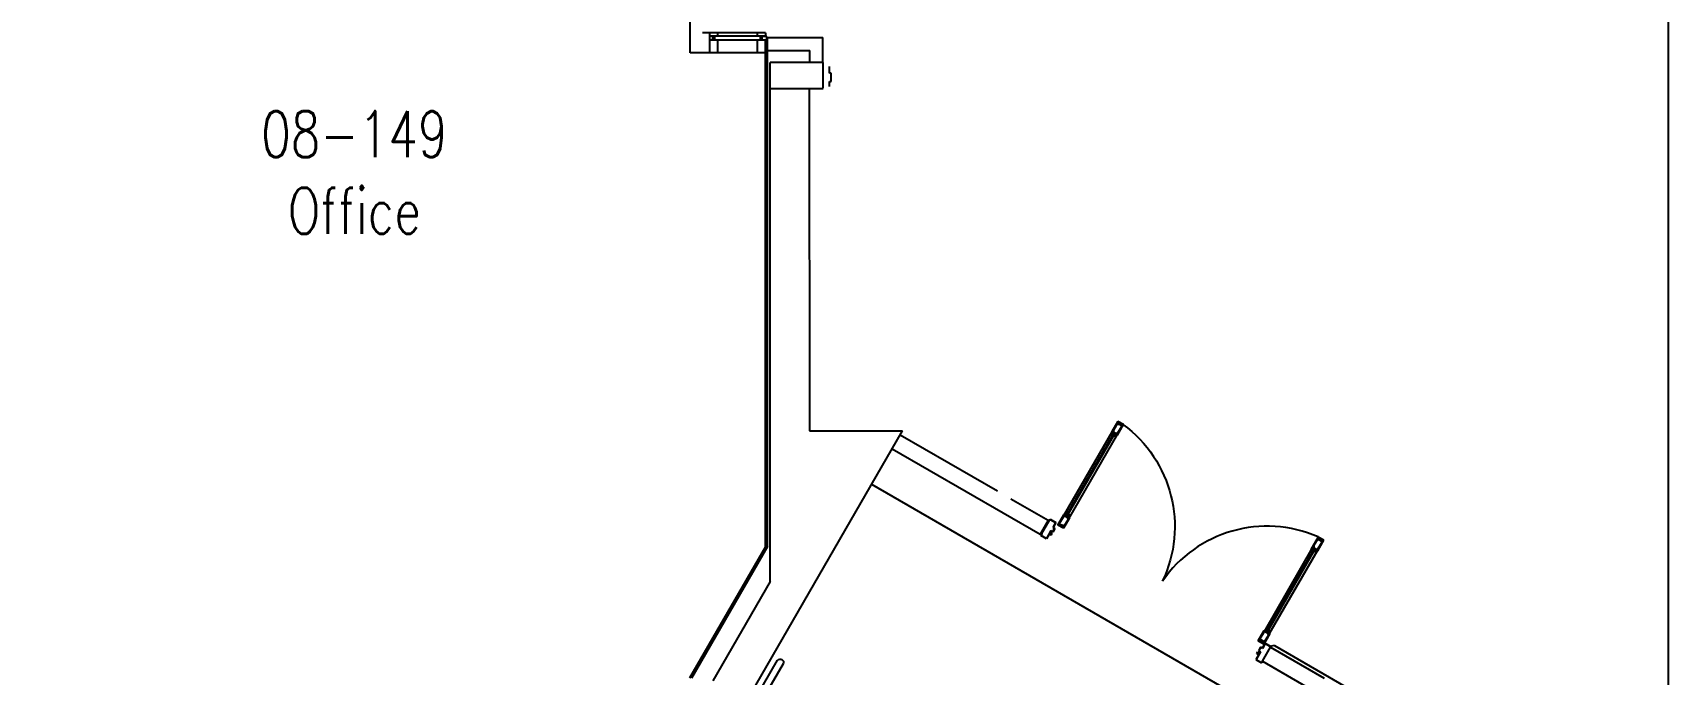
# Model space of a CAD drawing. Extents: x 11182 to 734459, y -1391328 to 152085.
# Drawn here: x 210753 to 223249, y -828383 to -823482 of the extents above; entities that cross this region are included whole.
import ezdxf
from ezdxf.enums import TextEntityAlignment as Align

# ---------------------------------------------------------------- set-up
doc = ezdxf.new("R2010")
doc.units = 0
doc.header["$LTSCALE"] = 500
doc.header["$MEASUREMENT"] = 0
doc.layers.add('0_Defpoints', color=106, linetype='CONTINUOUS', plot=False)
for name, color, linetype in [('0_room_data', 7, 'CONTINUOUS'), ('1_Wall_Exist', 251, 'CONTINUOUS'), ('3_Text', 7, 'CONTINUOUS')]:
    doc.layers.add(name, color=color, linetype=linetype)
doc.styles.add('1_200', font='simplex.shx', dxfattribs={"width": 0.75, "height": 460})

# ---------------------------------------------------------------- blocks, each defined once
blk = doc.blocks.new('room_data')
at = {"layer": '3_Text', "style": '1_200', "width": 0.75}
for tag, p in [('ROOMNUM', (0, 0)), ('ROOMUSE', (0, -575))]:
    blk.add_attdef(tag, text='', height=345, dxfattribs=at).set_placement(p, align=Align.MIDDLE_CENTER)

msp = doc.modelspace()

# ---------------------------------------------------------------- linework, layer by layer
at = {"layer": '0_Defpoints'}
msp.add_lwpolyline([(121708, -800495), (121708, -866198), (223249, -866198), (223249, -800495)], close=True, dxfattribs=at)
at = {"layer": '1_Wall_Exist'}
for p, q in [((215776, -823635), (215776, -821530)), ((215926, -823482), (215871, -823482)), ((215926, -823635), (215926, -823482)), ((216351, -823482), (215926, -823482)), ((215926, -823507), (216351, -823507)), ((216351, -823540), (215926, -823540)), ((215949, -823540), (215949, -823507)), ((215964, -823540), (215964, -823507)), ((215988, -823507), (215988, -823482)), ((215988, -823635), (215988, -823540)), ((216289, -823507), (216289, -823482)), ((216289, -823635), (216289, -823540)), ((216312, -823540), (216312, -823507)), ((216327, -823540), (216327, -823507)), ((216362, -823510), (216333, -823510)), ((216351, -823482), (216351, -823507)), ((216351, -827409), (216351, -823540)), ((216362, -823615), (216362, -823510)), ((216367, -827407), (216367, -823518)), ((216367, -823518), (216789, -823518)), ((216789, -823709), (216789, -823518)), ((216351, -823635), (215776, -823635)), ((216364, -823618), (216689, -823618)), ((216791, -823710), (216388, -823710)), ((216388, -827674), (216388, -823710)), ((216689, -823707), (216689, -823618)), ((216791, -823905), (216791, -823710)), ((216841, -823790), (216841, -823740)), ((216854, -823790), (216841, -823790)), ((216854, -823854), (216854, -823790)), ((216688, -823911), (216388, -823911)), ((216791, -823910), (216688, -823910)), ((216689, -826523), (216688, -823911)), ((216841, -823854), (216854, -823854)), ((216841, -823892), (216841, -823854)), ((219042, -826451), (218997, -826530)), ((219040, -826465), (219009, -826519)), ((219043, -826466), (219040, -826465)), ((219041, -826468), (219043, -826466)), ((219057, -826477), (219041, -826468)), ((219086, -826476), (219042, -826451)), ((219085, -826479), (219043, -826460)), ((216122, -828734), (217399, -826523)), ((216688, -826523), (217399, -826523)), ((217381, -826554), (218123, -826982)), ((218998, -826534), (218629, -827172)), ((218657, -827174), (219018, -826548)), ((218661, -827152), (219002, -826562)), ((218668, -827197), (219044, -826546)), ((218990, -826547), (218999, -826531)), ((219003, -826554), (218990, -826547)), ((218990, -826547), (218999, -826552)), ((218997, -826530), (218999, -826531)), ((219000, -826535), (218998, -826534)), ((218999, -826531), (219004, -826523)), ((218999, -826531), (219000, -826529)), ((218999, -826552), (219000, -826550)), ((219006, -826524), (219000, -826535)), ((219000, -826529), (219003, -826525)), ((219002, -826562), (219012, -826545)), ((219002, -826551), (219005, -826552)), ((219003, -826525), (219005, -826526)), ((219004, -826528), (219003, -826534)), ((219003, -826534), (219034, -826552)), ((219005, -826552), (219003, -826554)), ((219004, -826523), (219006, -826524)), ((219004, -826549), (219005, -826547)), ((219006, -826550), (219004, -826549)), ((219005, -826547), (219009, -826549)), ((219007, -826548), (219006, -826550)), ((219011, -826527), (219008, -826531)), ((219008, -826531), (219034, -826546)), ((219012, -826545), (219018, -826548)), ((219018, -826560), (219016, -826562)), ((219016, -826562), (219030, -826570)), ((219020, -826555), (219018, -826554)), ((219020, -826561), (219018, -826560)), ((219019, -826558), (219020, -826555)), ((219022, -826557), (219020, -826555)), ((219021, -826564), (219022, -826562)), ((219027, -826568), (219021, -826564)), ((219039, -826549), (219027, -826568)), ((219034, -826546), (219037, -826542)), ((219034, -826552), (219037, -826547)), ((219036, -826553), (219038, -826551)), ((219036, -826553), (219041, -826556)), ((219039, -826554), (219036, -826553)), ((219037, -826547), (219039, -826543)), ((219037, -826547), (219039, -826549)), ((219040, -826546), (219038, -826545)), ((219038, -826551), (219040, -826546)), ((219039, -826543), (219044, -826546)), ((219041, -826556), (219086, -826476)), ((219042, -826538), (219044, -826540)), ((219044, -826540), (219076, -826485)), ((219058, -826475), (219057, -826477)), ((219062, -826477), (219058, -826475)), ((219061, -826479), (219062, -826477)), ((219070, -826485), (219061, -826479)), ((219071, -826482), (219070, -826485)), ((219076, -826485), (219071, -826482)), ((217319, -826661), (218450, -827314)), ((217162, -826932), (220453, -828832)), ((218226, -827042), (218512, -827207)), ((218512, -827207), (218450, -827314)), ((218461, -827310), (218523, -827202)), ((218461, -827310), (218523, -827202)), ((218526, -827198), (218520, -827208)), ((218520, -827208), (218523, -827202)), ((218520, -827208), (218522, -827209)), ((218526, -827201), (218522, -827209)), ((218526, -827198), (218570, -827224)), ((218526, -827201), (218568, -827224)), ((218570, -827224), (218548, -827261)), ((218585, -827243), (218631, -827164)), ((218596, -827234), (218628, -827180)), ((218633, -827165), (218628, -827174)), ((218628, -827174), (218630, -827175)), ((218629, -827172), (218631, -827173)), ((218675, -827189), (218629, -827268)), ((218630, -827175), (218633, -827171)), ((218631, -827164), (218633, -827165)), ((218631, -827173), (218636, -827164)), ((218663, -827200), (218631, -827255)), ((218633, -827171), (218637, -827168)), ((218636, -827164), (218634, -827163)), ((218635, -827178), (218637, -827173)), ((218637, -827168), (218668, -827185)), ((218637, -827173), (218663, -827189)), ((218655, -827157), (218642, -827150)), ((218642, -827150), (218651, -827155)), ((218651, -827155), (218649, -827157)), ((218650, -827161), (218649, -827163)), ((218649, -827163), (218651, -827164)), ((218653, -827162), (218650, -827161)), ((218661, -827152), (218651, -827170)), ((218651, -827164), (218653, -827162)), ((218651, -827164), (218653, -827165)), ((218651, -827170), (218657, -827174)), ((218652, -827158), (218654, -827160)), ((218654, -827160), (218655, -827157)), ((218660, -827199), (218663, -827200)), ((218663, -827189), (218661, -827193)), ((218664, -827172), (218662, -827170)), ((218666, -827190), (218663, -827194)), ((218663, -827194), (218668, -827197)), ((218664, -827172), (218666, -827169)), ((218664, -827172), (218667, -827173)), ((218664, -827192), (218666, -827190)), ((218666, -827193), (218664, -827192)), ((218668, -827185), (218666, -827190)), ((218669, -827189), (218666, -827193)), ((218666, -827190), (218668, -827191)), ((218667, -827167), (218668, -827165)), ((218669, -827169), (218667, -827167)), ((218668, -827165), (218681, -827173)), ((218668, -827191), (218679, -827171)), ((218670, -827187), (218669, -827189)), ((218670, -827187), (218675, -827189)), ((218673, -827188), (218670, -827187)), ((218673, -827168), (218671, -827170)), ((218679, -827171), (218673, -827168)), ((218462, -827309), (218454, -827323)), ((218498, -827348), (218454, -827323)), ((218463, -827310), (218456, -827322)), ((218497, -827346), (218456, -827322)), ((218461, -827310), (218462, -827309)), ((218532, -827286), (218497, -827346)), ((218532, -827289), (218498, -827348)), ((218527, -827297), (218520, -827310)), ((218520, -827310), (218534, -827318)), ((218528, -827299), (218522, -827309)), ((218522, -827309), (218533, -827315)), ((218541, -827305), (218527, -827297)), ((218539, -827306), (218528, -827299)), ((218545, -827294), (218532, -827286)), ((218546, -827297), (218532, -827289)), ((218533, -827315), (218539, -827306)), ((218534, -827318), (218541, -827305)), ((218560, -827270), (218545, -827294)), ((218568, -827224), (218546, -827262)), ((218546, -827262), (218560, -827270)), ((218562, -827269), (218546, -827297)), ((218548, -827261), (218562, -827269)), ((218629, -827268), (218585, -827243)), ((218630, -827266), (218593, -827239)), ((218598, -827236), (218596, -827234)), ((218599, -827234), (218598, -827236)), ((218615, -827243), (218599, -827234)), ((218613, -827245), (218615, -827243)), ((218618, -827247), (218613, -827245)), ((218619, -827245), (218618, -827247)), ((218628, -827250), (218619, -827245)), ((218627, -827252), (218628, -827250)), ((218631, -827255), (218627, -827252)), ((220573, -827335), (220527, -827414)), ((220571, -827348), (220539, -827403)), ((220573, -827350), (220571, -827348)), ((220617, -827360), (220573, -827335)), ((220615, -827362), (220573, -827344)), ((216351, -827409), (215771, -828412)), ((216367, -827407), (215786, -828412)), ((220528, -827417), (220160, -828056)), ((220188, -828057), (220549, -827432)), ((220191, -828036), (220532, -827446)), ((220198, -828080), (220574, -827429)), ((220520, -827430), (220529, -827415)), ((220534, -827438), (220520, -827430)), ((220520, -827430), (220529, -827435)), ((220527, -827414), (220529, -827415)), ((220530, -827418), (220528, -827417)), ((220529, -827415), (220534, -827406)), ((220529, -827415), (220531, -827413)), ((220529, -827435), (220531, -827433)), ((220537, -827407), (220530, -827418)), ((220531, -827413), (220533, -827408)), ((220532, -827446), (220542, -827428)), ((220533, -827408), (220535, -827410)), ((220533, -827435), (220535, -827436)), ((220534, -827406), (220537, -827407)), ((220534, -827412), (220534, -827417)), ((220534, -827417), (220564, -827435)), ((220534, -827432), (220535, -827430)), ((220536, -827433), (220534, -827432)), ((220535, -827436), (220534, -827438)), ((220535, -827430), (220540, -827433)), ((220537, -827431), (220536, -827433)), ((220541, -827410), (220538, -827414)), ((220538, -827414), (220565, -827430)), ((220542, -827428), (220549, -827432)), ((220548, -827443), (220547, -827446)), ((220547, -827446), (220560, -827453)), ((220551, -827439), (220548, -827438)), ((220550, -827445), (220548, -827443)), ((220551, -827439), (220549, -827441)), ((220551, -827439), (220553, -827440)), ((220551, -827448), (220552, -827446)), ((220558, -827452), (220551, -827448)), ((220569, -827432), (220558, -827452)), ((220564, -827435), (220567, -827431)), ((220565, -827430), (220567, -827425)), ((220567, -827431), (220570, -827426)), ((220567, -827431), (220569, -827432)), ((220567, -827436), (220568, -827434)), ((220567, -827436), (220571, -827439)), ((220569, -827438), (220567, -827436)), ((220570, -827430), (220568, -827429)), ((220568, -827434), (220570, -827430)), ((220570, -827426), (220574, -827429)), ((220571, -827439), (220617, -827360)), ((220572, -827352), (220573, -827350)), ((220587, -827361), (220572, -827352)), ((220572, -827422), (220574, -827423)), ((220574, -827423), (220606, -827369)), ((220588, -827358), (220587, -827361)), ((220593, -827361), (220588, -827358)), ((220591, -827363), (220593, -827361)), ((220600, -827368), (220591, -827363)), ((220602, -827366), (220600, -827368)), ((220606, -827369), (220602, -827366)), ((216388, -827674), (215949, -828434)), ((220116, -828127), (220161, -828048)), ((220126, -828118), (220158, -828063)), ((220163, -828049), (220158, -828058)), ((220158, -828058), (220161, -828059)), ((220205, -828073), (220159, -828152)), ((220160, -828056), (220162, -828057)), ((220161, -828048), (220163, -828049)), ((220161, -828059), (220163, -828054)), ((220193, -828084), (220161, -828138)), ((220162, -828057), (220167, -828048)), ((220163, -828054), (220168, -828051)), ((220167, -828048), (220165, -828047)), ((220165, -828061), (220167, -828057)), ((220167, -828057), (220194, -828072)), ((220168, -828051), (220198, -828069)), ((220185, -828041), (220172, -828034)), ((220172, -828034), (220181, -828039)), ((220181, -828044), (220179, -828046)), ((220179, -828046), (220182, -828048)), ((220181, -828039), (220180, -828041)), ((220191, -828036), (220181, -828053)), ((220183, -828046), (220181, -828044)), ((220181, -828053), (220188, -828057)), ((220182, -828042), (220184, -828043)), ((220182, -828048), (220183, -828046)), ((220182, -828048), (220184, -828049)), ((220184, -828043), (220185, -828041)), ((220194, -828072), (220191, -828077)), ((220191, -828082), (220193, -828084)), ((220195, -828055), (220193, -828054)), ((220196, -828073), (220193, -828078)), ((220193, -828078), (220198, -828080)), ((220195, -828055), (220196, -828053)), ((220197, -828056), (220195, -828055)), ((220197, -828077), (220195, -828076)), ((220198, -828069), (220196, -828073)), ((220196, -828073), (220198, -828075)), ((220197, -828051), (220199, -828049)), ((220199, -828052), (220197, -828051)), ((220199, -828073), (220197, -828077)), ((220198, -828075), (220210, -828055)), ((220199, -828049), (220212, -828056)), ((220201, -828070), (220199, -828073)), ((220201, -828070), (220205, -828073)), ((220203, -828072), (220201, -828070)), ((220203, -828051), (220202, -828053)), ((220210, -828055), (220203, -828051)), ((220131, -828212), (220097, -828271)), ((220133, -828211), (220099, -828271)), ((220105, -828225), (220113, -828212)), ((220107, -828224), (220113, -828214)), ((220113, -828212), (220127, -828220)), ((220113, -828214), (220124, -828221)), ((220159, -828152), (220116, -828127)), ((220133, -828176), (220117, -828204)), ((220117, -828204), (220131, -828212)), ((220127, -828220), (220119, -828233)), ((220124, -828221), (220119, -828231)), ((220134, -828178), (220120, -828203)), ((220120, -828203), (220133, -828211)), ((220161, -828150), (220124, -828122)), ((220128, -828119), (220126, -828118)), ((220130, -828117), (220128, -828119)), ((220145, -828126), (220130, -828117)), ((220147, -828184), (220133, -828176)), ((220148, -828186), (220134, -828178)), ((220144, -828128), (220145, -828126)), ((220148, -828131), (220144, -828128)), ((220169, -828147), (220147, -828184)), ((220149, -828129), (220148, -828131)), ((220169, -828149), (220148, -828186)), ((220148, -828284), (220210, -828176)), ((220148, -828284), (220210, -828176)), ((220158, -828134), (220149, -828129)), ((220157, -828136), (220158, -828134)), ((220161, -828138), (220157, -828136)), ((220213, -828172), (220169, -828147)), ((220210, -828173), (220169, -828149)), ((220239, -828163), (220205, -828170)), ((220210, -828173), (220206, -828181)), ((220213, -828172), (220207, -828182)), ((220207, -828182), (220210, -828176)), ((220210, -828176), (220619, -828412)), ((220239, -828163), (221276, -828762)), ((215604, -829731), (216444, -828276)), ((215646, -829758), (216488, -828301)), ((220097, -828271), (220141, -828297)), ((220099, -828271), (220140, -828294)), ((220119, -828233), (220105, -828225)), ((220119, -828231), (220107, -828224)), ((220147, -828282), (220140, -828294)), ((220149, -828283), (220141, -828297)), ((220148, -828284), (220149, -828283)), ((220148, -828284), (220557, -828520))]:
    msp.add_line(p, q, dxfattribs=at)
at = {"layer": '1_Wall_Exist', "extrusion": (0, 0, -1)}
for centre, radius, start, end in [((-218511, -827255), 967, 126.1793, 205.5983), ((-219004, -826551), 4.15, 14.6237, 100.2532), ((-219004, -826549), 2.51, 304.5739, 117.7974), ((-219000, -826557), 3.92, 139.359, 228.8861), ((-219008, -826549), 1.7, 75, 255), ((-219016, -826554), 1.77, 342.7094, 167.2906), ((-219020, -826559), 3.74, 135.5241, 230.3764), ((-219041, -826542), 3.96, 9.2744, 101.1139), ((-218681, -827358), 186, 73.3422, 75.5889), ((-220534, -827432), 2.51, 304.5739, 117.7974), ((-220535, -827434), 4.15, 14.6237, 100.2532), ((-220531, -827441), 3.92, 139.359, 228.8861), ((-220538, -827433), 1.7, 75, 255), ((-220547, -827438), 1.77, 342.7094, 167.2906), ((-220550, -827443), 3.74, 135.5241, 230.3764), ((-220571, -827426), 3.96, 9.2744, 101.1139), ((-220211, -828241), 186, 73.3422, 75.5889), ((-216464, -828293), 25.4, 40.5279, 199.7143)]:
    msp.add_arc(centre, radius, start, end, dxfattribs=at)
at = {"layer": '1_Wall_Exist'}
for centre, radius, start, end in [((219190, -826477), 186, 193.3422, 195.5889), ((217955, -822271), 4420, 283.8084, 283.9001), ((218652, -827160), 4.05, 134.2488, 219.7751), ((218650, -827161), 2.5, 62.2906, 237.7094), ((218653, -827164), 1.77, 197.2906, 12.7094), ((218656, -827154), 4.02, 258.8861, 347.5256), ((218662, -827169), 1.7, 105, 285), ((218664, -827196), 4.44, 135.6507, 216.2974), ((218753, -827139), 88.5, 192.7094, 197.2906), ((218668, -827169), 3.59, 252.875, 352.9887), ((220182, -828220), 968, 66.1926, 145.5906), ((220720, -827360), 186, 193.3422, 195.5889), ((219485, -823155), 4420, 283.8084, 283.9001), ((220181, -828044), 2.5, 62.2906, 237.7094), ((220183, -828044), 4.05, 134.2488, 219.7751), ((220183, -828047), 1.77, 197.2906, 12.7094), ((220186, -828037), 4.02, 258.8861, 347.5256), ((220192, -828052), 1.7, 105, 285), ((220194, -828080), 4.44, 135.6507, 216.2974), ((220283, -828022), 88.5, 192.7094, 197.2906), ((220198, -828053), 3.59, 252.875, 352.9887)]:
    msp.add_arc(centre, radius, start, end, dxfattribs=at)

# ---------------------------------------------------------------- block references
at = {"layer": '0_room_data', "xscale": 1.018417926029456, "yscale": 1.018417926029456, "zscale": 1.018417926029456}
msp.add_blockref('room_data', (213210, -824257), dxfattribs=at).add_auto_attribs({'ROOMNUM': '08-149', 'ROOMUSE': 'Office'})

doc.saveas('drawing.dxf')
